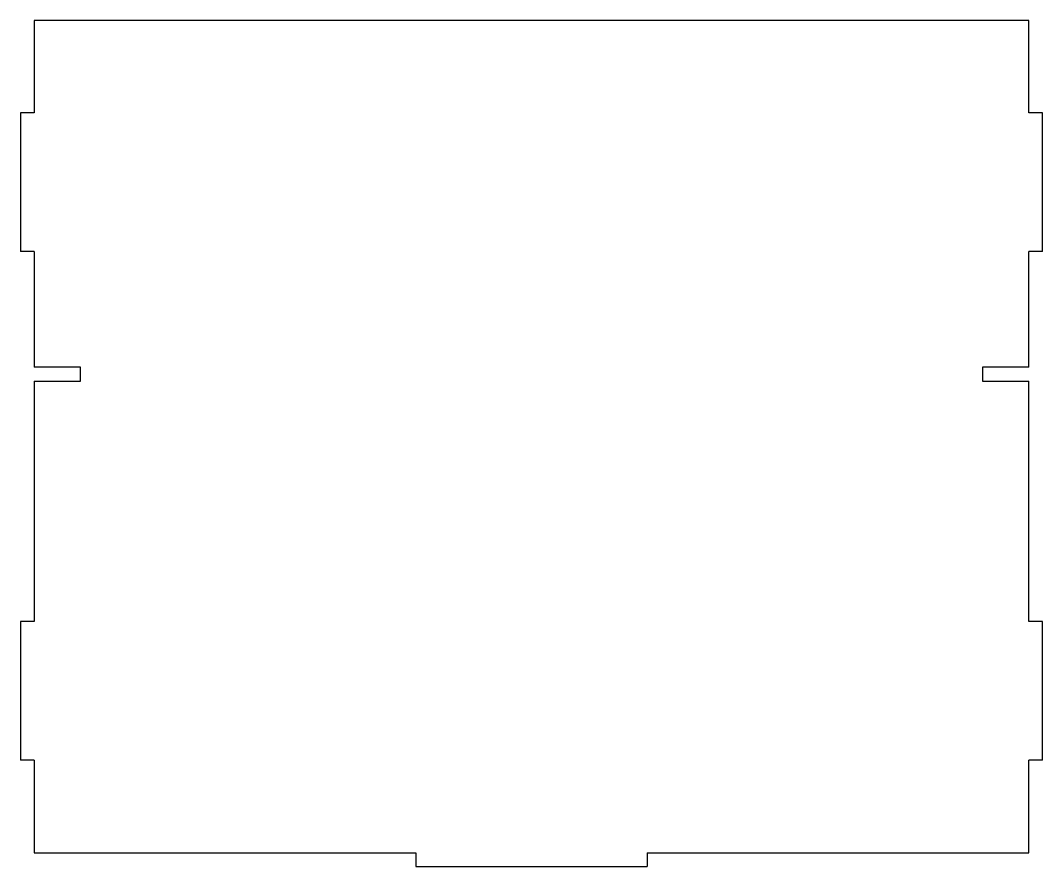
# Model space of a CAD drawing. Header units: millimetres. Extents: x 2 to 223, y 2 to 185.
import ezdxf

# ---------------------------------------------------------------- set-up
doc = ezdxf.new("R2010")
doc.units = ezdxf.units.MM
doc.layers.get('0').update_dxf_attribs({"lineweight": 25, "true_color": 0xffffff})

msp = doc.modelspace()

# ---------------------------------------------------------------- linework, layer by layer
for p, q in [((5, 165), (2, 165)), ((2, 165), (2, 135)), ((223, 165), (220, 165)), ((223, 135), (223, 165)), ((5, 135), (2, 135)), ((223, 135), (220, 135)), ((10, 110), (5, 110)), ((15, 110), (10, 110)), ((15, 107), (15, 110)), ((215, 110), (210, 110)), ((210, 110), (210, 107)), ((220, 110), (215, 110)), ((5, 107), (15, 107)), ((210, 107), (220, 107)), ((5, 55), (2, 55)), ((2, 55), (2, 25)), ((223, 55), (220, 55)), ((223, 25), (223, 55)), ((5, 25), (2, 25)), ((223, 25), (220, 25)), ((87.5, 5), (87.5, 2)), ((137.5, 5), (137.5, 2)), ((87.5, 2), (137.5, 2))]:
    msp.add_line(p, q)
at = {"flags": 128}
for points in [[(220, 165), (220, 185), (5, 185), (5, 165)], [(5, 135), (5, 110)], [(220, 110), (220, 135)], [(5, 107), (5, 55)], [(220, 55), (220, 107)], [(5, 25), (5, 5), (87.5, 5)], [(137.5, 5), (220, 5), (220, 25)]]:
    msp.add_lwpolyline(points, dxfattribs=at)

doc.saveas('drawing.dxf')
